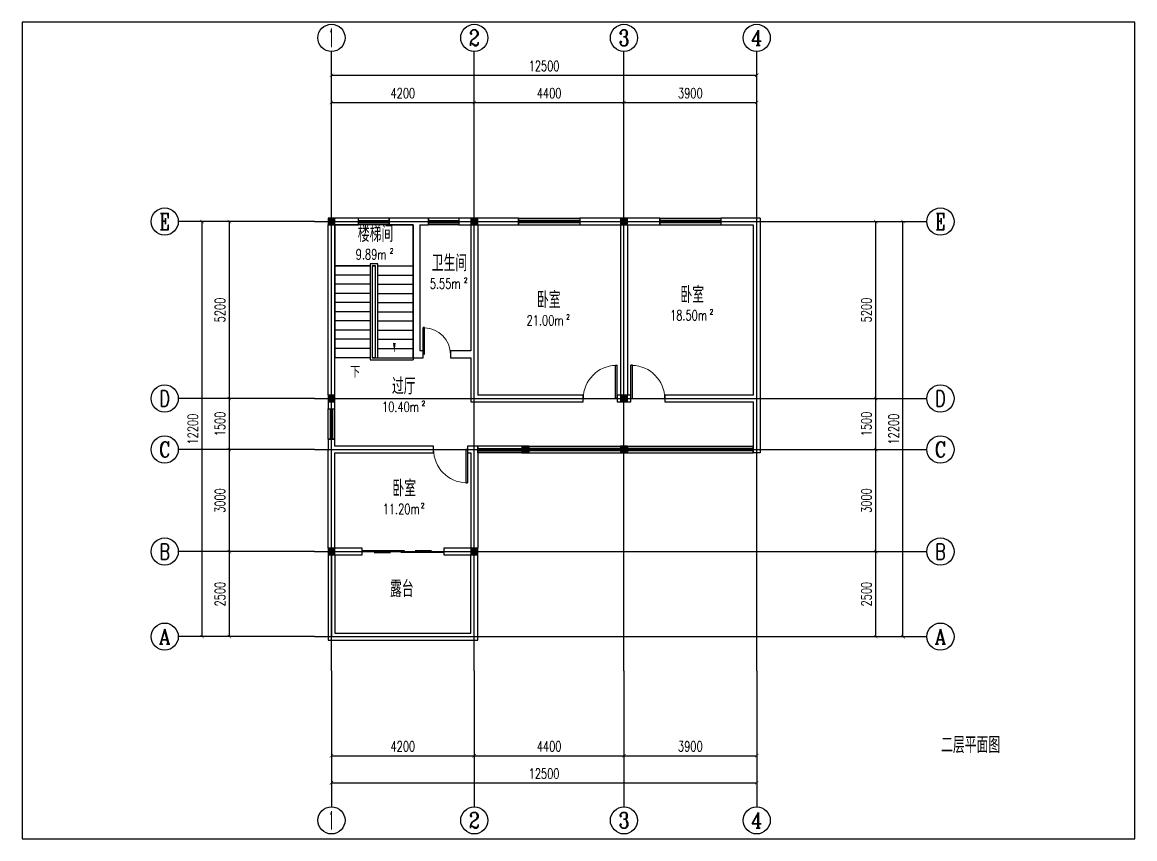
# Model space of a CAD drawing. Header units: millimetres. Extents: x 22619 to 89059, y -8810 to 15190.
# Drawn here: x 56359 to 89059, y -8810 to 15190 of the extents above; entities that cross this region are included whole.
import ezdxf
from ezdxf.enums import TextEntityAlignment as Align

# ---------------------------------------------------------------- set-up
doc = ezdxf.new("R2010")
doc.units = ezdxf.units.MM
for name, color, linetype in [('HT-A-AXIS-F01-NEW', 3, 'Continuous'), ('HT-A-AXIS-TEXT-F01-NEW', 7, 'Continuous'), ('HT-A-COLUMN-F01-NEW', 9, 'Continuous'), ('HT-A-DIMS-SYMB-F01-NEW', 3, 'Continuous'), ('HT-A-NOPLOT-F01-NEW', 1, 'Continuous'), ('HT-A-ROOM-F01-NEW', 7, 'Continuous'), ('HT-A-TEXT-F01-NEW', 7, 'Continuous'), ('HT-A-WALL-F01-NEW', 9, 'Continuous'), ('HT-A-WIND-F01-NEW', 4, 'Continuous'), ('PUB_HATCH', 8, 'Continuous'), ('PUB_TITLE', 4, 'Continuous'), ('STAIR', 2, 'Continuous')]:
    doc.layers.add(name, color=color, linetype=linetype)
doc.styles.add('_TCH_AXIS', font='COMPLEX', dxfattribs={"bigfont": 'GBCBIG'})
doc.styles.add('_TCH_DIM', font='SIMPLEX', dxfattribs={"bigfont": 'GBCBIG'})
doc.styles.add('_TCH_DIM_T3', font='SIMPLEX', dxfattribs={"width": 0.71, "bigfont": 'GBCBIG'})
doc.styles.add('_TCH_SPACE', font='SIMPLEX', dxfattribs={"bigfont": 'GBCBIG'})
doc.styles.add('COMPLEX', font='COMPLEX')
doc.dimstyles.new('_TCH_ARCH&&100', dxfattribs={"dimtxt": 297.5, "dimasz": 100, "dimexe": 250, "dimexo": 300, "dimgap": 126.25, "dimtad": 1, "dimdec": 0, "dimzin": 0, "dimdsep": 46, "dimtxsty": '_TCH_DIM_T3', "dimblk": 'ARCHTICK', "dimcen": 0.09, "dimclrt": 7, "dimazin": 2, "dimtfac": 1, "dimtdec": 0, "dimtix": 1, "dimtmove": 2, "dimatfit": 3, "dimfxl": 100, "dimtolj": 1, "dimtzin": 0, "dimarcsym": 0})

# ---------------------------------------------------------------- blocks, each defined once
blk = doc.blocks.new('_ArchTick')
at = {"color": 0, "linetype": 'ByBlock', "const_width": 0.15}
blk.add_lwpolyline([(-0.5, -0.5), (0.5, 0.5)], dxfattribs=at)
blk = doc.blocks.new('*D9')
at = {"layer": 'Defpoints', "color": 0, "transparency": 16777216}
for p in [(78946.02, -369.38), (81446.02, -369.38), (78946.02, -2869.38)]:
    blk.add_point(p, dxfattribs=at)
at = {"layer": 'HT-A-AXIS-F01-NEW', "color": 0, "lineweight": -2, "transparency": 16777216}
for p, q in [((79246.02, -369.38), (81696.02, -369.38)), ((81446.02, -2869.38), (81446.02, -369.38)), ((79246.02, -2869.38), (81696.02, -2869.38))]:
    blk.add_line(p, q, dxfattribs=at)
at = {"layer": 'HT-A-AXIS-F01-NEW', "color": 0, "lineweight": -2, "transparency": 16777216, "xscale": 100, "yscale": 100, "zscale": 100}
for p, rotation in [((81446.02, -369.38), 90), ((81446.02, -2869.38), 270)]:
    blk.add_blockref('_ArchTick', p, dxfattribs=dict(at, rotation=rotation))
at = {"layer": 'HT-A-AXIS-F01-NEW', "color": 7, "transparency": 16777216, "insert": (81171.02, -1619.38), "char_height": 297.5, "attachment_point": 5, "rotation": 90, "style": '_TCH_DIM_T3'}
blk.add_mtext('\\A1;2500', dxfattribs=at)
blk = doc.blocks.new('*D10')
at = {"layer": 'Defpoints', "color": 0, "transparency": 16777216}
for p in [(78946.02, 2630.62), (81446.02, 2630.62), (78946.02, -369.38)]:
    blk.add_point(p, dxfattribs=at)
at = {"layer": 'HT-A-AXIS-F01-NEW', "color": 0, "lineweight": -2, "transparency": 16777216}
for p, q in [((79246.02, 2630.62), (81696.02, 2630.62)), ((81446.02, -369.38), (81446.02, 2630.62)), ((79246.02, -369.38), (81696.02, -369.38))]:
    blk.add_line(p, q, dxfattribs=at)
at = {"layer": 'HT-A-AXIS-F01-NEW', "color": 0, "lineweight": -2, "transparency": 16777216, "xscale": 100, "yscale": 100, "zscale": 100}
for p, rotation in [((81446.02, 2630.62), 90), ((81446.02, -369.38), 270)]:
    blk.add_blockref('_ArchTick', p, dxfattribs=dict(at, rotation=rotation))
at = {"layer": 'HT-A-AXIS-F01-NEW', "color": 7, "transparency": 16777216, "insert": (81171.02, 1130.62), "char_height": 297.5, "attachment_point": 5, "rotation": 90, "style": '_TCH_DIM_T3'}
blk.add_mtext('\\A1;3000', dxfattribs=at)
blk = doc.blocks.new('*D11')
at = {"layer": 'Defpoints', "color": 0, "transparency": 16777216}
for p in [(78946.02, 4130.62), (81446.02, 4130.62), (78946.02, 2630.62)]:
    blk.add_point(p, dxfattribs=at)
at = {"layer": 'HT-A-AXIS-F01-NEW', "color": 0, "lineweight": -2, "transparency": 16777216}
for p, q in [((79246.02, 4130.62), (81696.02, 4130.62)), ((81446.02, 2630.62), (81446.02, 4130.62)), ((79246.02, 2630.62), (81696.02, 2630.62))]:
    blk.add_line(p, q, dxfattribs=at)
at = {"layer": 'HT-A-AXIS-F01-NEW', "color": 0, "lineweight": -2, "transparency": 16777216, "xscale": 100, "yscale": 100, "zscale": 100}
for p, rotation in [((81446.02, 4130.62), 90), ((81446.02, 2630.62), 270)]:
    blk.add_blockref('_ArchTick', p, dxfattribs=dict(at, rotation=rotation))
at = {"layer": 'HT-A-AXIS-F01-NEW', "color": 7, "transparency": 16777216, "insert": (81171.02, 3380.62), "char_height": 297.5, "attachment_point": 5, "rotation": 90, "style": '_TCH_DIM_T3'}
blk.add_mtext('\\A1;1500', dxfattribs=at)
blk = doc.blocks.new('*D12')
at = {"layer": 'Defpoints', "color": 0, "transparency": 16777216}
for p in [(78946.02, 9330.62), (81446.02, 9330.62), (78946.02, 4130.62)]:
    blk.add_point(p, dxfattribs=at)
at = {"layer": 'HT-A-AXIS-F01-NEW', "color": 0, "lineweight": -2, "transparency": 16777216}
for p, q in [((79246.02, 9330.62), (81696.02, 9330.62)), ((81446.02, 4130.62), (81446.02, 9330.62)), ((79246.02, 4130.62), (81696.02, 4130.62))]:
    blk.add_line(p, q, dxfattribs=at)
at = {"layer": 'HT-A-AXIS-F01-NEW', "color": 0, "lineweight": -2, "transparency": 16777216, "xscale": 100, "yscale": 100, "zscale": 100}
for p, rotation in [((81446.02, 9330.62), 90), ((81446.02, 4130.62), 270)]:
    blk.add_blockref('_ArchTick', p, dxfattribs=dict(at, rotation=rotation))
at = {"layer": 'HT-A-AXIS-F01-NEW', "color": 7, "transparency": 16777216, "insert": (81171.02, 6730.62), "char_height": 297.5, "attachment_point": 5, "rotation": 90, "style": '_TCH_DIM_T3'}
blk.add_mtext('\\A1;5200', dxfattribs=at)
blk = doc.blocks.new('*D13')
at = {"layer": 'Defpoints', "color": 0, "transparency": 16777216}
for p in [(78946.02, 9330.62), (82246.02, 9330.62), (78946.02, -2869.38)]:
    blk.add_point(p, dxfattribs=at)
at = {"layer": 'HT-A-AXIS-F01-NEW', "color": 0, "lineweight": -2, "transparency": 16777216}
for p, q in [((79246.02, 9330.62), (82496.02, 9330.62)), ((82246.02, -2869.38), (82246.02, 9330.62)), ((79246.02, -2869.38), (82496.02, -2869.38))]:
    blk.add_line(p, q, dxfattribs=at)
at = {"layer": 'HT-A-AXIS-F01-NEW', "color": 0, "lineweight": -2, "transparency": 16777216, "xscale": 100, "yscale": 100, "zscale": 100}
for p, rotation in [((82246.02, 9330.62), 90), ((82246.02, -2869.38), 270)]:
    blk.add_blockref('_ArchTick', p, dxfattribs=dict(at, rotation=rotation))
at = {"layer": 'HT-A-AXIS-F01-NEW', "color": 7, "transparency": 16777216, "insert": (81971.02, 3230.62), "char_height": 297.5, "attachment_point": 5, "rotation": 90, "style": '_TCH_DIM_T3'}
blk.add_mtext('\\A1;12200', dxfattribs=at)
blk = doc.blocks.new('*D14')
at = {"layer": 'Defpoints', "color": 0, "transparency": 16777216}
for p in [(62446.02, -369.38), (64946.02, -369.38), (64946.02, -2869.38)]:
    blk.add_point(p, dxfattribs=at)
at = {"layer": 'HT-A-AXIS-F01-NEW', "color": 0, "lineweight": -2, "transparency": 16777216}
for p, q in [((64646.02, -369.38), (62196.02, -369.38)), ((62446.02, -2869.38), (62446.02, -369.38)), ((64646.02, -2869.38), (62196.02, -2869.38))]:
    blk.add_line(p, q, dxfattribs=at)
at = {"layer": 'HT-A-AXIS-F01-NEW', "color": 0, "lineweight": -2, "transparency": 16777216, "xscale": 100, "yscale": 100, "zscale": 100}
for p, rotation in [((62446.02, -369.38), 90), ((62446.02, -2869.38), 270)]:
    blk.add_blockref('_ArchTick', p, dxfattribs=dict(at, rotation=rotation))
at = {"layer": 'HT-A-AXIS-F01-NEW', "color": 7, "transparency": 16777216, "insert": (62171.02, -1619.38), "char_height": 297.5, "attachment_point": 5, "rotation": 90, "style": '_TCH_DIM_T3'}
blk.add_mtext('\\A1;2500', dxfattribs=at)
blk = doc.blocks.new('*D15')
at = {"layer": 'Defpoints', "color": 0, "transparency": 16777216}
for p in [(62446.02, 2630.62), (64946.02, 2630.62), (64946.02, -369.38)]:
    blk.add_point(p, dxfattribs=at)
at = {"layer": 'HT-A-AXIS-F01-NEW', "color": 0, "lineweight": -2, "transparency": 16777216}
for p, q in [((64646.02, 2630.62), (62196.02, 2630.62)), ((62446.02, -369.38), (62446.02, 2630.62)), ((64646.02, -369.38), (62196.02, -369.38))]:
    blk.add_line(p, q, dxfattribs=at)
at = {"layer": 'HT-A-AXIS-F01-NEW', "color": 0, "lineweight": -2, "transparency": 16777216, "xscale": 100, "yscale": 100, "zscale": 100}
for p, rotation in [((62446.02, 2630.62), 90), ((62446.02, -369.38), 270)]:
    blk.add_blockref('_ArchTick', p, dxfattribs=dict(at, rotation=rotation))
at = {"layer": 'HT-A-AXIS-F01-NEW', "color": 7, "transparency": 16777216, "insert": (62171.02, 1130.62), "char_height": 297.5, "attachment_point": 5, "rotation": 90, "style": '_TCH_DIM_T3'}
blk.add_mtext('\\A1;3000', dxfattribs=at)
blk = doc.blocks.new('*D16')
at = {"layer": 'Defpoints', "color": 0, "transparency": 16777216}
for p in [(62446.02, 4130.62), (64946.02, 4130.62), (64946.02, 2630.62)]:
    blk.add_point(p, dxfattribs=at)
at = {"layer": 'HT-A-AXIS-F01-NEW', "color": 0, "lineweight": -2, "transparency": 16777216}
for p, q in [((64646.02, 4130.62), (62196.02, 4130.62)), ((62446.02, 2630.62), (62446.02, 4130.62)), ((64646.02, 2630.62), (62196.02, 2630.62))]:
    blk.add_line(p, q, dxfattribs=at)
at = {"layer": 'HT-A-AXIS-F01-NEW', "color": 0, "lineweight": -2, "transparency": 16777216, "xscale": 100, "yscale": 100, "zscale": 100}
for p, rotation in [((62446.02, 4130.62), 90), ((62446.02, 2630.62), 270)]:
    blk.add_blockref('_ArchTick', p, dxfattribs=dict(at, rotation=rotation))
at = {"layer": 'HT-A-AXIS-F01-NEW', "color": 7, "transparency": 16777216, "insert": (62171.02, 3380.62), "char_height": 297.5, "attachment_point": 5, "rotation": 90, "style": '_TCH_DIM_T3'}
blk.add_mtext('\\A1;1500', dxfattribs=at)
blk = doc.blocks.new('*D17')
at = {"layer": 'Defpoints', "color": 0, "transparency": 16777216}
for p in [(62446.02, 9330.62), (64946.02, 9330.62), (64946.02, 4130.62)]:
    blk.add_point(p, dxfattribs=at)
at = {"layer": 'HT-A-AXIS-F01-NEW', "color": 0, "lineweight": -2, "transparency": 16777216}
for p, q in [((64646.02, 9330.62), (62196.02, 9330.62)), ((62446.02, 4130.62), (62446.02, 9330.62)), ((64646.02, 4130.62), (62196.02, 4130.62))]:
    blk.add_line(p, q, dxfattribs=at)
at = {"layer": 'HT-A-AXIS-F01-NEW', "color": 0, "lineweight": -2, "transparency": 16777216, "xscale": 100, "yscale": 100, "zscale": 100}
for p, rotation in [((62446.02, 9330.62), 90), ((62446.02, 4130.62), 270)]:
    blk.add_blockref('_ArchTick', p, dxfattribs=dict(at, rotation=rotation))
at = {"layer": 'HT-A-AXIS-F01-NEW', "color": 7, "transparency": 16777216, "insert": (62171.02, 6730.62), "char_height": 297.5, "attachment_point": 5, "rotation": 90, "style": '_TCH_DIM_T3'}
blk.add_mtext('\\A1;5200', dxfattribs=at)
blk = doc.blocks.new('*D18')
at = {"layer": 'Defpoints', "color": 0, "transparency": 16777216}
for p in [(61646.02, 9330.62), (64946.02, 9330.62), (64946.02, -2869.38)]:
    blk.add_point(p, dxfattribs=at)
at = {"layer": 'HT-A-AXIS-F01-NEW', "color": 0, "lineweight": -2, "transparency": 16777216}
for p, q in [((64646.02, 9330.62), (61396.02, 9330.62)), ((61646.02, -2869.38), (61646.02, 9330.62)), ((64646.02, -2869.38), (61396.02, -2869.38))]:
    blk.add_line(p, q, dxfattribs=at)
at = {"layer": 'HT-A-AXIS-F01-NEW', "color": 0, "lineweight": -2, "transparency": 16777216, "xscale": 100, "yscale": 100, "zscale": 100}
for p, rotation in [((61646.02, 9330.62), 90), ((61646.02, -2869.38), 270)]:
    blk.add_blockref('_ArchTick', p, dxfattribs=dict(at, rotation=rotation))
at = {"layer": 'HT-A-AXIS-F01-NEW', "color": 7, "transparency": 16777216, "insert": (61371.02, 3230.62), "char_height": 297.5, "attachment_point": 5, "rotation": 90, "style": '_TCH_DIM_T3'}
blk.add_mtext('\\A1;12200', dxfattribs=at)
blk = doc.blocks.new('*D19')
at = {"layer": 'Defpoints', "color": 0, "transparency": 16777216}
for p in [(69646.02, 12830.62), (65446.02, 10330.62), (69646.02, 10330.62)]:
    blk.add_point(p, dxfattribs=at)
at = {"layer": 'HT-A-AXIS-F01-NEW', "color": 0, "lineweight": -2, "transparency": 16777216}
for p, q in [((65446.02, 10630.62), (65446.02, 13080.62)), ((69646.02, 10630.62), (69646.02, 13080.62)), ((65446.02, 12830.62), (69646.02, 12830.62))]:
    blk.add_line(p, q, dxfattribs=at)
at = {"layer": 'HT-A-AXIS-F01-NEW', "color": 0, "lineweight": -2, "transparency": 16777216, "xscale": 100, "yscale": 100, "zscale": 100, "rotation": 180}
blk.add_blockref('_ArchTick', (65446.02, 12830.62), dxfattribs=at)
at = {"layer": 'HT-A-AXIS-F01-NEW', "color": 0, "lineweight": -2, "transparency": 16777216, "xscale": 100, "yscale": 100, "zscale": 100}
blk.add_blockref('_ArchTick', (69646.02, 12830.62), dxfattribs=at)
at = {"layer": 'HT-A-AXIS-F01-NEW', "color": 7, "transparency": 16777216, "insert": (67546.02, 13105.62), "char_height": 297.5, "attachment_point": 5, "style": '_TCH_DIM_T3'}
blk.add_mtext('\\A1;4200', dxfattribs=at)
blk = doc.blocks.new('*D20')
at = {"layer": 'Defpoints', "color": 0, "transparency": 16777216}
for p in [(74046.02, 12830.62), (69646.02, 10330.62), (74046.02, 10330.62)]:
    blk.add_point(p, dxfattribs=at)
at = {"layer": 'HT-A-AXIS-F01-NEW', "color": 0, "lineweight": -2, "transparency": 16777216}
for p, q in [((69646.02, 10630.62), (69646.02, 13080.62)), ((74046.02, 10630.62), (74046.02, 13080.62)), ((69646.02, 12830.62), (74046.02, 12830.62))]:
    blk.add_line(p, q, dxfattribs=at)
at = {"layer": 'HT-A-AXIS-F01-NEW', "color": 0, "lineweight": -2, "transparency": 16777216, "xscale": 100, "yscale": 100, "zscale": 100, "rotation": 180}
blk.add_blockref('_ArchTick', (69646.02, 12830.62), dxfattribs=at)
at = {"layer": 'HT-A-AXIS-F01-NEW', "color": 0, "lineweight": -2, "transparency": 16777216, "xscale": 100, "yscale": 100, "zscale": 100}
blk.add_blockref('_ArchTick', (74046.02, 12830.62), dxfattribs=at)
at = {"layer": 'HT-A-AXIS-F01-NEW', "color": 7, "transparency": 16777216, "insert": (71846.02, 13105.62), "char_height": 297.5, "attachment_point": 5, "style": '_TCH_DIM_T3'}
blk.add_mtext('\\A1;4400', dxfattribs=at)
blk = doc.blocks.new('*D21')
at = {"layer": 'Defpoints', "color": 0, "transparency": 16777216}
for p in [(77946.02, 12830.62), (74046.02, 10330.62), (77946.02, 10330.62)]:
    blk.add_point(p, dxfattribs=at)
at = {"layer": 'HT-A-AXIS-F01-NEW', "color": 0, "lineweight": -2, "transparency": 16777216}
for p, q in [((74046.02, 10630.62), (74046.02, 13080.62)), ((77946.02, 10630.62), (77946.02, 13080.62)), ((74046.02, 12830.62), (77946.02, 12830.62))]:
    blk.add_line(p, q, dxfattribs=at)
at = {"layer": 'HT-A-AXIS-F01-NEW', "color": 0, "lineweight": -2, "transparency": 16777216, "xscale": 100, "yscale": 100, "zscale": 100, "rotation": 180}
blk.add_blockref('_ArchTick', (74046.02, 12830.62), dxfattribs=at)
at = {"layer": 'HT-A-AXIS-F01-NEW', "color": 0, "lineweight": -2, "transparency": 16777216, "xscale": 100, "yscale": 100, "zscale": 100}
blk.add_blockref('_ArchTick', (77946.02, 12830.62), dxfattribs=at)
at = {"layer": 'HT-A-AXIS-F01-NEW', "color": 7, "transparency": 16777216, "insert": (75996.02, 13105.62), "char_height": 297.5, "attachment_point": 5, "style": '_TCH_DIM_T3'}
blk.add_mtext('\\A1;3900', dxfattribs=at)
blk = doc.blocks.new('*D22')
at = {"layer": 'Defpoints', "color": 0, "transparency": 16777216}
for p in [(77946.02, 13630.62), (65446.02, 10330.62), (77946.02, 10330.62)]:
    blk.add_point(p, dxfattribs=at)
at = {"layer": 'HT-A-AXIS-F01-NEW', "color": 0, "lineweight": -2, "transparency": 16777216}
for p, q in [((65446.02, 10630.62), (65446.02, 13880.62)), ((77946.02, 10630.62), (77946.02, 13880.62)), ((65446.02, 13630.62), (77946.02, 13630.62))]:
    blk.add_line(p, q, dxfattribs=at)
at = {"layer": 'HT-A-AXIS-F01-NEW', "color": 0, "lineweight": -2, "transparency": 16777216, "xscale": 100, "yscale": 100, "zscale": 100, "rotation": 180}
blk.add_blockref('_ArchTick', (65446.02, 13630.62), dxfattribs=at)
at = {"layer": 'HT-A-AXIS-F01-NEW', "color": 0, "lineweight": -2, "transparency": 16777216, "xscale": 100, "yscale": 100, "zscale": 100}
blk.add_blockref('_ArchTick', (77946.02, 13630.62), dxfattribs=at)
at = {"layer": 'HT-A-AXIS-F01-NEW', "color": 7, "transparency": 16777216, "insert": (71696.02, 13905.62), "char_height": 297.5, "attachment_point": 5, "style": '_TCH_DIM_T3'}
blk.add_mtext('\\A1;12500', dxfattribs=at)
blk = doc.blocks.new('*D23')
at = {"layer": 'Defpoints', "color": 0, "transparency": 16777216}
for p in [(65446.02, -3869.38), (69646.02, -3869.38), (69646.02, -6369.38)]:
    blk.add_point(p, dxfattribs=at)
at = {"layer": 'HT-A-AXIS-F01-NEW', "color": 0, "lineweight": -2, "transparency": 16777216}
for p, q in [((65446.02, -4169.38), (65446.02, -6619.38)), ((69646.02, -4169.38), (69646.02, -6619.38)), ((65446.02, -6369.38), (69646.02, -6369.38))]:
    blk.add_line(p, q, dxfattribs=at)
at = {"layer": 'HT-A-AXIS-F01-NEW', "color": 0, "lineweight": -2, "transparency": 16777216, "xscale": 100, "yscale": 100, "zscale": 100, "rotation": 180}
blk.add_blockref('_ArchTick', (65446.02, -6369.38), dxfattribs=at)
at = {"layer": 'HT-A-AXIS-F01-NEW', "color": 0, "lineweight": -2, "transparency": 16777216, "xscale": 100, "yscale": 100, "zscale": 100}
blk.add_blockref('_ArchTick', (69646.02, -6369.38), dxfattribs=at)
at = {"layer": 'HT-A-AXIS-F01-NEW', "color": 7, "transparency": 16777216, "insert": (67546.02, -6094.38), "char_height": 297.5, "attachment_point": 5, "style": '_TCH_DIM_T3'}
blk.add_mtext('\\A1;4200', dxfattribs=at)
blk = doc.blocks.new('*D24')
at = {"layer": 'Defpoints', "color": 0, "transparency": 16777216}
for p in [(69646.02, -3869.38), (74046.02, -3869.38), (74046.02, -6369.38)]:
    blk.add_point(p, dxfattribs=at)
at = {"layer": 'HT-A-AXIS-F01-NEW', "color": 0, "lineweight": -2, "transparency": 16777216}
for p, q in [((69646.02, -4169.38), (69646.02, -6619.38)), ((74046.02, -4169.38), (74046.02, -6619.38)), ((69646.02, -6369.38), (74046.02, -6369.38))]:
    blk.add_line(p, q, dxfattribs=at)
at = {"layer": 'HT-A-AXIS-F01-NEW', "color": 0, "lineweight": -2, "transparency": 16777216, "xscale": 100, "yscale": 100, "zscale": 100, "rotation": 180}
blk.add_blockref('_ArchTick', (69646.02, -6369.38), dxfattribs=at)
at = {"layer": 'HT-A-AXIS-F01-NEW', "color": 0, "lineweight": -2, "transparency": 16777216, "xscale": 100, "yscale": 100, "zscale": 100}
blk.add_blockref('_ArchTick', (74046.02, -6369.38), dxfattribs=at)
at = {"layer": 'HT-A-AXIS-F01-NEW', "color": 7, "transparency": 16777216, "insert": (71846.02, -6094.38), "char_height": 297.5, "attachment_point": 5, "style": '_TCH_DIM_T3'}
blk.add_mtext('\\A1;4400', dxfattribs=at)
blk = doc.blocks.new('*D25')
at = {"layer": 'Defpoints', "color": 0, "transparency": 16777216}
for p in [(74046.02, -3869.38), (77946.02, -3869.38), (77946.02, -6369.38)]:
    blk.add_point(p, dxfattribs=at)
at = {"layer": 'HT-A-AXIS-F01-NEW', "color": 0, "lineweight": -2, "transparency": 16777216}
for p, q in [((74046.02, -4169.38), (74046.02, -6619.38)), ((77946.02, -4169.38), (77946.02, -6619.38)), ((74046.02, -6369.38), (77946.02, -6369.38))]:
    blk.add_line(p, q, dxfattribs=at)
at = {"layer": 'HT-A-AXIS-F01-NEW', "color": 0, "lineweight": -2, "transparency": 16777216, "xscale": 100, "yscale": 100, "zscale": 100, "rotation": 180}
blk.add_blockref('_ArchTick', (74046.02, -6369.38), dxfattribs=at)
at = {"layer": 'HT-A-AXIS-F01-NEW', "color": 0, "lineweight": -2, "transparency": 16777216, "xscale": 100, "yscale": 100, "zscale": 100}
blk.add_blockref('_ArchTick', (77946.02, -6369.38), dxfattribs=at)
at = {"layer": 'HT-A-AXIS-F01-NEW', "color": 7, "transparency": 16777216, "insert": (75996.02, -6094.38), "char_height": 297.5, "attachment_point": 5, "style": '_TCH_DIM_T3'}
blk.add_mtext('\\A1;3900', dxfattribs=at)
blk = doc.blocks.new('*D26')
at = {"layer": 'Defpoints', "color": 0, "transparency": 16777216}
for p in [(65446.02, -3869.38), (77946.02, -3869.38), (77946.02, -7169.38)]:
    blk.add_point(p, dxfattribs=at)
at = {"layer": 'HT-A-AXIS-F01-NEW', "color": 0, "lineweight": -2, "transparency": 16777216}
for p, q in [((65446.02, -4169.38), (65446.02, -7419.38)), ((77946.02, -4169.38), (77946.02, -7419.38)), ((65446.02, -7169.38), (77946.02, -7169.38))]:
    blk.add_line(p, q, dxfattribs=at)
at = {"layer": 'HT-A-AXIS-F01-NEW', "color": 0, "lineweight": -2, "transparency": 16777216, "xscale": 100, "yscale": 100, "zscale": 100, "rotation": 180}
blk.add_blockref('_ArchTick', (65446.02, -7169.38), dxfattribs=at)
at = {"layer": 'HT-A-AXIS-F01-NEW', "color": 0, "lineweight": -2, "transparency": 16777216, "xscale": 100, "yscale": 100, "zscale": 100}
blk.add_blockref('_ArchTick', (77946.02, -7169.38), dxfattribs=at)
at = {"layer": 'HT-A-AXIS-F01-NEW', "color": 7, "transparency": 16777216, "insert": (71696.02, -6894.38), "char_height": 297.5, "attachment_point": 5, "style": '_TCH_DIM_T3'}
blk.add_mtext('\\A1;12500', dxfattribs=at)
blk = doc.blocks.new('$TCHSYS$WIN2D')
for p, q in [((-0.5, 0.5), (0.5, 0.5)), ((-0.5, 0.5), (-0.5, -0.5)), ((0.5, 0.5), (0.5, -0.5)), ((0.5, 0.17), (-0.5, 0.17)), ((0.5, -0.17), (-0.5, -0.17)), ((-0.5, -0.5), (0.5, -0.5))]:
    blk.add_line(p, q)
blk = doc.blocks.new('$DorLib2D$00000001')
for p, q in [((0.45, 0.98), (0.5, 0.98)), ((0.45, 0), (0.45, 0.98)), ((0.5, 0), (0.5, 0.98)), ((0.5, 0), (0.45, 0))]:
    blk.add_line(p, q)
at = {"lineweight": 13}
blk.add_arc((0.48, 0), 0.975, 91.47, 180, dxfattribs=at)
blk = doc.blocks.new('_FZH')
blk.add_lwpolyline([(-0.5, -0.5), (0.5, -0.5), (0.5, 0.5), (-0.5, 0.5)], close=True)
at = {"layer": 'PUB_HATCH'}
blk.add_solid([(-0.5, -0.5), (0.5, -0.5), (-0.5, 0.5), (0.5, 0.5)], dxfattribs=at)
blk = doc.blocks.new('_AXISO')
blk.add_circle((0, 0), 0.5)
at = {"layer": 'HT-A-AXIS-TEXT-F01-NEW', "style": 'COMPLEX', "width": 1.04}
blk.add_attdef('A', text='', height=0.56, dxfattribs=at).set_placement((-0.25, -0.28), (0.25, -0.28), align=Align.FIT)
blk = doc.blocks.new('$DorLib2D$00000131')
at = {"color": 0, "linetype": 'Continuous'}
for p, q in [((0.15, 0.13), (0.23, 0.2)), ((0.23, 0.2), (0.23, 0.13)), ((-0.5, 0.13), (-0.5, 0)), ((0.02, 0.13), (-0.5, 0.13)), ((-0.5, 0), (0.02, 0)), ((-0.02, 0), (0.5, 0)), ((-0.02, -0.13), (-0.02, 0)), ((0.02, 0), (0.02, 0.13)), ((0.35, 0.13), (0.15, 0.13)), ((0.5, 0), (0.5, -0.13)), ((-0.35, -0.13), (-0.15, -0.13)), ((-0.23, -0.2), (-0.23, -0.13)), ((-0.15, -0.13), (-0.23, -0.2)), ((0.5, -0.13), (-0.02, -0.13))]:
    blk.add_line(p, q, dxfattribs=at)

msp = doc.modelspace()

# ---------------------------------------------------------------- linework, layer by layer
for points in [[(65346.02, -469.38), (65346.02, -2969.38), (69746.02, -2969.38), (69746.02, -469.38)], [(65446.02, -469.38), (65446.02, -2869.38), (69646.02, -2869.38), (69646.02, -469.38)], [(65546.02, -469.38), (65546.02, -2769.38), (69546.02, -2769.38), (69546.02, -469.38)]]:
    msp.add_lwpolyline(points)
at = {"layer": 'HT-A-AXIS-F01-NEW'}
for p, q in [((65446.02, 10330.62), (65446.02, 14330.62)), ((69646.02, 10330.62), (69646.02, 14330.62)), ((74046.02, 10330.62), (74046.02, 14330.62)), ((77946.02, 10330.62), (77946.02, 14330.62)), ((64946.02, 9330.62), (60946.02, 9330.62)), ((78946.02, 9330.62), (82946.02, 9330.62)), ((64946.02, 4130.62), (60946.02, 4130.62)), ((78946.02, 4130.62), (82946.02, 4130.62)), ((64946.02, 2630.62), (60946.02, 2630.62)), ((78946.02, 2630.62), (82946.02, 2630.62)), ((64946.02, -369.38), (60946.02, -369.38)), ((78946.02, -369.38), (82946.02, -369.38)), ((64946.02, -2869.38), (60946.02, -2869.38)), ((78946.02, -2869.38), (82946.02, -2869.38)), ((65446.02, -3869.38), (65446.02, -7869.38)), ((69646.02, -3869.38), (69646.02, -7869.38)), ((74046.02, -3869.38), (74046.02, -7869.38)), ((77946.02, -3869.38), (77946.02, -7869.38))]:
    msp.add_line(p, q, dxfattribs=at)
at = {"layer": 'HT-A-DIMS-SYMB-F01-NEW'}
msp.add_lwpolyline([(66096.02, 5195.62, 0, 0, 0), (66096.02, 8630.62, 0, 0, 0), (67296.02, 8630.62, 0, 0, 0), (67296.02, 5465.62, 0, 80, 0), (67296.02, 5765.62, 0, 0, 0)], format="xyseb", dxfattribs=at)
at = {"layer": 'HT-A-NOPLOT-F01-NEW'}
for p, q in [((65446.02, -3869.38), (65446.02, 10330.62)), ((69646.02, -3869.38), (69646.02, 10330.62)), ((74046.02, -3869.38), (74046.02, 10330.62)), ((77946.02, -3869.38), (77946.02, 10330.62)), ((64946.02, 9330.62), (78946.02, 9330.62)), ((64946.02, 4130.62), (78946.02, 4130.62)), ((64946.02, 2630.62), (78946.02, 2630.62)), ((64946.02, -369.38), (78946.02, -369.38)), ((64946.02, -2869.38), (78946.02, -2869.38))]:
    msp.add_line(p, q, dxfattribs=at)
at = {"layer": 'HT-A-WALL-F01-NEW'}
for p, q in [((65346.02, 4230.62), (65346.02, 9230.62)), ((66246.02, 9430.62), (65546.02, 9430.62)), ((65546.02, 9230.62), (66246.02, 9230.62)), ((65546.02, 4230.62), (65546.02, 9230.62)), ((66246.02, 9230.62), (66246.02, 9430.62)), ((67946.02, 9430.62), (67146.02, 9430.62)), ((67146.02, 9430.62), (67146.02, 9230.62)), ((67146.02, 9230.62), (67846.02, 9230.62)), ((67846.02, 9230.62), (67846.02, 5330.62)), ((68296.02, 9430.62), (67946.02, 9430.62)), ((68046.02, 9230.62), (68046.02, 5530.62)), ((68046.02, 9230.62), (68296.02, 9230.62)), ((68296.02, 9230.62), (68296.02, 9430.62)), ((69546.02, 9430.62), (69196.02, 9430.62)), ((69196.02, 9430.62), (69196.02, 9230.62)), ((69196.02, 9230.62), (69546.02, 9230.62)), ((69546.02, 9230.62), (69546.02, 5530.62)), ((70946.02, 9430.62), (69746.02, 9430.62)), ((69746.02, 9230.62), (70946.02, 9230.62)), ((69746.02, 9230.62), (69746.02, 5430.62)), ((70946.02, 9230.62), (70946.02, 9430.62)), ((73946.02, 9430.62), (72746.02, 9430.62)), ((72746.02, 9430.62), (72746.02, 9230.62)), ((72746.02, 9230.62), (73946.02, 9230.62)), ((73946.02, 9230.62), (73946.02, 4230.62)), ((75096.02, 9430.62), (74146.02, 9430.62)), ((74146.02, 9230.62), (74146.02, 4230.62)), ((74146.02, 9230.62), (75096.02, 9230.62)), ((75096.02, 9230.62), (75096.02, 9430.62)), ((78046.02, 9430.62), (76896.02, 9430.62)), ((76896.02, 9430.62), (76896.02, 9230.62)), ((76896.02, 9230.62), (77846.02, 9230.62)), ((77846.02, 9230.62), (77846.02, 4230.62)), ((78046.02, 9430.62), (78046.02, 4130.62)), ((67846.02, 5330.62), (68146.02, 5330.62)), ((68146.02, 5530.62), (68046.02, 5530.62)), ((68146.02, 5330.62), (68146.02, 5530.62)), ((69546.02, 5530.62), (68946.02, 5530.62)), ((68946.02, 5530.62), (68946.02, 5330.62)), ((68946.02, 5330.62), (69546.02, 5330.62)), ((69546.02, 5330.62), (69546.02, 4030.62)), ((69746.02, 5430.62), (69746.02, 4230.62)), ((65346.02, 4030.62), (65346.02, 3830.62)), ((65546.02, 3830.62), (65546.02, 4030.62)), ((69546.02, 4030.62), (72846.02, 4030.62)), ((72846.02, 4230.62), (69746.02, 4230.62)), ((72846.02, 4030.62), (72846.02, 4230.62)), ((73946.02, 4230.62), (73846.02, 4230.62)), ((73846.02, 4230.62), (73846.02, 4030.62)), ((73846.02, 4030.62), (73946.02, 4030.62)), ((74246.02, 4230.62), (74146.02, 4230.62)), ((74146.02, 4030.62), (74246.02, 4030.62)), ((74246.02, 4030.62), (74246.02, 4230.62)), ((77846.02, 4230.62), (75246.02, 4230.62)), ((75246.02, 4230.62), (75246.02, 4030.62)), ((75246.02, 4030.62), (77846.02, 4030.62)), ((77846.02, 4030.62), (77846.02, 2730.62)), ((78046.02, 4130.62), (78046.02, 2630.62)), ((65346.02, 3830.62), (65546.02, 3830.62)), ((65546.02, 2930.62), (65346.02, 2930.62)), ((65346.02, 2930.62), (65346.02, 2630.62)), ((65346.02, -269.38), (65346.02, 2630.62)), ((65546.02, 2730.62), (65546.02, 2930.62)), ((68446.02, 2730.62), (65546.02, 2730.62)), ((68446.02, 2530.62), (68446.02, 2730.62)), ((69646.02, 2730.62), (69446.02, 2730.62)), ((69446.02, 2730.62), (69446.02, 2530.62)), ((69746.02, 2730.62), (69646.02, 2730.62)), ((69746.02, 2530.62), (69746.02, 2730.62)), ((71246.02, 2730.62), (71046.02, 2730.62)), ((71046.02, 2730.62), (71046.02, 2530.62)), ((71246.02, 2530.62), (71246.02, 2730.62)), ((74146.02, 2730.62), (73946.02, 2730.62)), ((73946.02, 2730.62), (73946.02, 2530.62)), ((74146.02, 2530.62), (74146.02, 2730.62)), ((77846.02, 2530.62), (77846.02, 2730.62)), ((78046.02, 2630.62), (78046.02, 2530.62)), ((65546.02, 2530.62), (68446.02, 2530.62)), ((65546.02, -269.38), (65546.02, 2530.62)), ((69446.02, 2530.62), (69546.02, 2530.62)), ((69546.02, 2530.62), (69546.02, -269.38)), ((69746.02, 2530.62), (69746.02, -269.38)), ((71046.02, 2530.62), (71246.02, 2530.62)), ((73946.02, 2530.62), (74146.02, 2530.62)), ((77846.02, 2530.62), (77846.02, 2530.62)), ((78046.02, 2530.62), (77846.02, 2530.62)), ((66346.02, -269.38), (65546.02, -269.38)), ((66346.02, -469.38), (66346.02, -269.38)), ((69546.02, -269.38), (68746.02, -269.38)), ((68746.02, -269.38), (68746.02, -469.38)), ((65546.02, -469.38), (66346.02, -469.38)), ((68746.02, -469.38), (69546.02, -469.38))]:
    msp.add_line(p, q, dxfattribs=at)
at = {"layer": 'PUB_TITLE'}
msp.add_lwpolyline([(56358.73, -8809.87), (89058.73, -8809.87), (89058.73, 15190.13), (56358.73, 15190.13)], close=True, dxfattribs=at)
at = {"layer": 'STAIR'}
for p, q in [((67846.02, 9230.62), (65546.02, 9230.62)), ((65546.02, 9230.62), (65546.02, 8030.62)), ((67846.02, 8030.62), (67846.02, 9230.62)), ((65546.02, 8030.62), (65546.02, 5330.62)), ((66586.02, 8030.62), (65546.02, 8030.62)), ((65546.02, 8030.62), (66586.02, 8030.62)), ((66806.02, 8090.62), (66586.02, 8090.62)), ((66586.02, 8090.62), (66586.02, 5270.62)), ((66646.02, 8030.62), (66646.02, 5330.62)), ((66746.02, 8030.62), (66646.02, 8030.62)), ((66646.02, 8030.62), (66646.02, 5330.62)), ((66646.02, 8030.62), (66746.02, 8030.62)), ((66746.02, 5330.62), (66746.02, 8030.62)), ((66746.02, 5330.62), (66746.02, 8030.62)), ((66806.02, 5330.62), (66806.02, 8090.62)), ((66806.02, 8030.62), (67846.02, 8030.62)), ((66806.02, 8030.62), (67846.02, 8030.62)), ((67846.02, 5330.62), (67846.02, 8030.62)), ((66586.02, 7760.62), (65546.02, 7760.62)), ((66806.02, 7760.62), (67846.02, 7760.62)), ((66586.02, 7490.62), (65546.02, 7490.62)), ((66586.02, 7220.62), (65546.02, 7220.62)), ((66806.02, 7490.62), (67846.02, 7490.62)), ((66806.02, 7220.62), (67846.02, 7220.62)), ((66586.02, 6950.62), (65546.02, 6950.62)), ((66806.02, 6950.62), (67846.02, 6950.62)), ((66586.02, 6680.62), (65546.02, 6680.62)), ((66806.02, 6680.62), (67846.02, 6680.62)), ((66586.02, 6410.62), (65546.02, 6410.62)), ((66806.02, 6410.62), (67846.02, 6410.62)), ((66586.02, 6140.62), (65546.02, 6140.62)), ((66806.02, 6140.62), (67846.02, 6140.62)), ((66586.02, 5870.62), (65546.02, 5870.62)), ((66586.02, 5600.62), (65546.02, 5600.62)), ((66806.02, 5870.62), (67846.02, 5870.62)), ((66806.02, 5600.62), (67846.02, 5600.62)), ((66586.02, 5330.62), (65546.02, 5330.62)), ((66586.02, 5270.62), (67846.02, 5270.62)), ((66646.02, 5330.62), (67846.02, 5330.62)), ((66746.02, 5330.62), (66646.02, 5330.62)), ((66746.02, 5330.62), (66806.02, 5330.62)), ((66746.02, 5330.62), (66806.02, 5330.62)), ((66806.02, 5330.62), (67846.02, 5330.62)), ((67846.02, 5330.62), (67846.02, 5270.62))]:
    msp.add_line(p, q, dxfattribs=at)

# ---------------------------------------------------------------- block references
at = {"layer": 'HT-A-AXIS-F01-NEW'}
ref = msp.add_blockref('_AXISO', (65446.02, 14730.62), dxfattribs=dict(at, xscale=800, yscale=800, zscale=800))
ref.add_attrib('A', '1', dxfattribs={"layer": 'HT-A-AXIS-TEXT-F01-NEW', "height": 544.77, "style": '_TCH_AXIS', "width": 0.56}).set_placement((65381.17, 14458.24), (65510.88, 14458.24), align=Align.FIT)
ref = msp.add_blockref('_AXISO', (69646.02, 14730.62), dxfattribs=dict(at, xscale=800, yscale=800, zscale=800))
ref.add_attrib('A', '2', dxfattribs={"layer": 'HT-A-AXIS-TEXT-F01-NEW', "height": 465.95, "style": '_TCH_AXIS'}).set_placement((69490.71, 14497.65), (69801.34, 14497.65), align=Align.FIT)
ref = msp.add_blockref('_AXISO', (74046.02, 14730.62), dxfattribs=dict(at, xscale=800, yscale=800, zscale=800))
ref.add_attrib('A', '3', dxfattribs={"layer": 'HT-A-AXIS-TEXT-F01-NEW', "height": 465.95, "style": '_TCH_AXIS'}).set_placement((73890.71, 14497.65), (74201.34, 14497.65), align=Align.FIT)
ref = msp.add_blockref('_AXISO', (77946.02, 14730.62), dxfattribs=dict(at, xscale=800, yscale=800, zscale=800))
ref.add_attrib('A', '4', dxfattribs={"layer": 'HT-A-AXIS-TEXT-F01-NEW', "height": 455.69, "style": '_TCH_AXIS', "width": 0.94}).set_placement((77783.28, 14502.78), (78108.77, 14502.78), align=Align.FIT)
ref = msp.add_blockref('_AXISO', (60546.02, 9330.62), dxfattribs=dict(at, xscale=800, yscale=800, zscale=800))
ref.add_attrib('A', 'E', dxfattribs={"layer": 'HT-A-AXIS-TEXT-F01-NEW', "height": 476.15, "style": '_TCH_AXIS', "width": 0.81}).set_placement((60398.64, 9092.55), (60693.4, 9092.55), align=Align.FIT)
ref = msp.add_blockref('_AXISO', (83346.02, 9330.62), dxfattribs=dict(at, xscale=800, yscale=800, zscale=800))
ref.add_attrib('A', 'E', dxfattribs={"layer": 'HT-A-AXIS-TEXT-F01-NEW', "height": 476.15, "style": '_TCH_AXIS', "width": 0.81}).set_placement((83198.64, 9092.55), (83493.4, 9092.55), align=Align.FIT)
ref = msp.add_blockref('_AXISO', (60546.02, 4130.62), dxfattribs=dict(at, xscale=800, yscale=800, zscale=800))
ref.add_attrib('A', 'D', dxfattribs={"layer": 'HT-A-AXIS-TEXT-F01-NEW', "height": 465.95, "style": '_TCH_AXIS', "width": 0.82}).set_placement((60390.71, 3897.65), (60701.34, 3897.65), align=Align.FIT)
ref = msp.add_blockref('_AXISO', (83346.02, 4130.62), dxfattribs=dict(at, xscale=800, yscale=800, zscale=800))
ref.add_attrib('A', 'D', dxfattribs={"layer": 'HT-A-AXIS-TEXT-F01-NEW', "height": 465.95, "style": '_TCH_AXIS', "width": 0.82}).set_placement((83190.71, 3897.65), (83501.34, 3897.65), align=Align.FIT)
ref = msp.add_blockref('_AXISO', (60546.02, 2630.62), dxfattribs=dict(at, xscale=800, yscale=800, zscale=800))
ref.add_attrib('A', 'C', dxfattribs={"layer": 'HT-A-AXIS-TEXT-F01-NEW', "height": 455.69, "style": '_TCH_AXIS'}).set_placement((60383.28, 2402.78), (60708.77, 2402.78), align=Align.FIT)
ref = msp.add_blockref('_AXISO', (83346.02, 2630.62), dxfattribs=dict(at, xscale=800, yscale=800, zscale=800))
ref.add_attrib('A', 'C', dxfattribs={"layer": 'HT-A-AXIS-TEXT-F01-NEW', "height": 455.69, "style": '_TCH_AXIS'}).set_placement((83183.28, 2402.78), (83508.77, 2402.78), align=Align.FIT)
ref = msp.add_blockref('_AXISO', (60546.02, -369.38), dxfattribs=dict(at, xscale=800, yscale=800, zscale=800))
ref.add_attrib('A', 'B', dxfattribs={"layer": 'HT-A-AXIS-TEXT-F01-NEW', "height": 465.95, "style": '_TCH_AXIS', "width": 0.82}).set_placement((60390.71, -602.35), (60701.34, -602.35), align=Align.FIT)
ref = msp.add_blockref('_AXISO', (83346.02, -369.38), dxfattribs=dict(at, xscale=800, yscale=800, zscale=800))
ref.add_attrib('A', 'B', dxfattribs={"layer": 'HT-A-AXIS-TEXT-F01-NEW', "height": 465.95, "style": '_TCH_AXIS', "width": 0.82}).set_placement((83190.71, -602.35), (83501.34, -602.35), align=Align.FIT)
ref = msp.add_blockref('_AXISO', (60546.02, -2869.38), dxfattribs=dict(at, xscale=800, yscale=800, zscale=800))
ref.add_attrib('A', 'A', dxfattribs={"layer": 'HT-A-AXIS-TEXT-F01-NEW', "height": 445.44, "style": '_TCH_AXIS', "width": 0.89}).set_placement((60376.33, -3092.1), (60715.72, -3092.1), align=Align.FIT)
ref = msp.add_blockref('_AXISO', (83346.02, -2869.38), dxfattribs=dict(at, xscale=800, yscale=800, zscale=800))
ref.add_attrib('A', 'A', dxfattribs={"layer": 'HT-A-AXIS-TEXT-F01-NEW', "height": 445.44, "style": '_TCH_AXIS', "width": 0.89}).set_placement((83176.33, -3092.1), (83515.72, -3092.1), align=Align.FIT)
ref = msp.add_blockref('_AXISO', (65446.02, -8269.38), dxfattribs=dict(at, xscale=800, yscale=800, zscale=800))
ref.add_attrib('A', '1', dxfattribs={"layer": 'HT-A-AXIS-TEXT-F01-NEW', "height": 544.77, "style": '_TCH_AXIS', "width": 0.56}).set_placement((65381.17, -8541.76), (65510.88, -8541.76), align=Align.FIT)
ref = msp.add_blockref('_AXISO', (69646.02, -8269.38), dxfattribs=dict(at, xscale=800, yscale=800, zscale=800))
ref.add_attrib('A', '2', dxfattribs={"layer": 'HT-A-AXIS-TEXT-F01-NEW', "height": 465.95, "style": '_TCH_AXIS'}).set_placement((69490.71, -8502.35), (69801.34, -8502.35), align=Align.FIT)
ref = msp.add_blockref('_AXISO', (74046.02, -8269.38), dxfattribs=dict(at, xscale=800, yscale=800, zscale=800))
ref.add_attrib('A', '3', dxfattribs={"layer": 'HT-A-AXIS-TEXT-F01-NEW', "height": 465.95, "style": '_TCH_AXIS'}).set_placement((73890.71, -8502.35), (74201.34, -8502.35), align=Align.FIT)
ref = msp.add_blockref('_AXISO', (77946.02, -8269.38), dxfattribs=dict(at, xscale=800, yscale=800, zscale=800))
ref.add_attrib('A', '4', dxfattribs={"layer": 'HT-A-AXIS-TEXT-F01-NEW', "height": 455.69, "style": '_TCH_AXIS', "width": 0.94}).set_placement((77783.28, -8497.22), (78108.77, -8497.22), align=Align.FIT)
at = {"layer": 'HT-A-COLUMN-F01-NEW', "xscale": 200, "yscale": 200, "zscale": 200}
for p in [(65446.02, 9330.62), (69646.02, 9330.62), (74046.02, 9330.62), (65446.02, 4130.62), (74046.02, 4130.62), (71146.02, 2630.62), (74046.02, 2630.62), (65446.02, -369.38), (69646.02, -369.38)]:
    msp.add_blockref('_FZH', p, dxfattribs=at)
at = {"layer": 'HT-A-WIND-F01-NEW'}
for name, p, xscale, yscale, zscale, rotation in [('$TCHSYS$WIN2D', (66696.02, 9330.62), -900, -200, -900, 360), ('$DorLib2D$00000001', (68546.02, 5430.62), 800, -800, 800, 180), ('$DorLib2D$00000001', (73346.02, 4130.62), -1000, -1000, -1000, 180), ('$DorLib2D$00000001', (74746.02, 4130.62), 1000, -1000, 1000, 180), ('$TCHSYS$WIN2D', (65446.02, 3380.62), 900, 200, 900, 90), ('$DorLib2D$00000001', (68946.02, 2630.62), 1000, -1000, 1000, 360), ('$TCHSYS$WIN2D', (70396.02, 2630.62), -1300, 200, -1300, 360), ('$TCHSYS$WIN2D', (72596.02, 2630.62), 2700, 200, 2700, 360), ('$TCHSYS$WIN2D', (75996.02, 2630.62), 3700, 200, 3700, 360)]:
    msp.add_blockref(name, p, dxfattribs=dict(at, xscale=xscale, yscale=yscale, zscale=zscale, rotation=rotation))
at = {"layer": 'HT-A-WIND-F01-NEW', "yscale": 200}
for name, p, xscale, zscale in [('$TCHSYS$WIN2D', (68746.02, 9330.62), -900, -900), ('$TCHSYS$WIN2D', (71846.02, 9330.62), 1800, 1800), ('$TCHSYS$WIN2D', (75996.02, 9330.62), 1800, 1800), ('$DorLib2D$00000131', (67546.02, -369.38), 2400, 2400)]:
    msp.add_blockref(name, p, dxfattribs=dict(at, xscale=xscale, zscale=zscale))

# ---------------------------------------------------------------- texts
at = {"layer": 'HT-A-ROOM-F01-NEW', "style": '_TCH_SPACE'}
for s, p in [('楼梯间', (66222.62, 8730.62)), ('卫生间', (68394.49, 7869.7)), ('卧室', (71488.16, 6789.18)), ('卧室', (75704.54, 6937.92)), ('过厅', (67224.86, 4247.17)), ('卧室', (67238.15, 1247.17)), ('露台', (67168.86, -1704.73)), ('二层平面图', (83367.74, -6294.17))]:
    msp.add_text(s, height=482.27, dxfattribs=at).set_placement(p)
at = {"layer": 'HT-A-ROOM-F01-NEW', "style": '_TCH_SPACE', "width": 0.71}
for s, height, p in [('9.89m', 297.5, (66161.02, 8218.75)), ('2', 148.75, (67161.02, 8393.75)), ('5.55m', 297.5, (68338.22, 7357.82)), ('2', 148.75, (69338.22, 7532.82)), ('21.00m', 297.5, (71184.34, 6277.3)), ('2', 148.75, (72344.34, 6452.3)), ('18.50m', 297.5, (75400.71, 6426.05)), ('2', 148.75, (76560.71, 6601.05)), ('10.40m', 297.5, (66934.32, 3735.3)), ('2', 148.75, (68094.32, 3910.3)), ('11.20m', 297.5, (66954.32, 735.3)), ('2', 148.75, (68074.32, 910.3))]:
    msp.add_text(s, height=height, dxfattribs=at).set_placement(p)
at = {"layer": 'HT-A-TEXT-F01-NEW', "color": 7, "style": '_TCH_DIM'}
msp.add_text('下', height=337.59, dxfattribs=at).set_placement((66001.08, 4740.62))

# ---------------------------------------------------------------- dimensions: what is measured, and where the dimension line sits
at = {"layer": 'HT-A-AXIS-F01-NEW'}
for p1, p2, distance, picture, middle in [((65446.02, 10330.62), (77946.02, 10330.62), 3300, '*D22', (71696.02, 13905.62)), ((65446.02, 10330.62), (69646.02, 10330.62), 2500, '*D19', (67546.02, 13105.62)), ((69646.02, 10330.62), (74046.02, 10330.62), 2500, '*D20', (71846.02, 13105.62)), ((74046.02, 10330.62), (77946.02, 10330.62), 2500, '*D21', (75996.02, 13105.62)), ((64946.02, -2869.38), (64946.02, 9330.62), 3300, '*D18', (61371.02, 3230.62)), ((64946.02, 4130.62), (64946.02, 9330.62), 2500, '*D17', (62171.02, 6730.62)), ((78946.02, 4130.62), (78946.02, 9330.62), -2500, '*D12', (81171.02, 6730.62)), ((78946.02, -2869.38), (78946.02, 9330.62), -3300, '*D13', (81971.02, 3230.62)), ((64946.02, 2630.62), (64946.02, 4130.62), 2500, '*D16', (62171.02, 3380.62)), ((78946.02, 2630.62), (78946.02, 4130.62), -2500, '*D11', (81171.02, 3380.62)), ((64946.02, -369.38), (64946.02, 2630.62), 2500, '*D15', (62171.02, 1130.62)), ((78946.02, -369.38), (78946.02, 2630.62), -2500, '*D10', (81171.02, 1130.62)), ((64946.02, -2869.38), (64946.02, -369.38), 2500, '*D14', (62171.02, -1619.38)), ((78946.02, -2869.38), (78946.02, -369.38), -2500, '*D9', (81171.02, -1619.38)), ((65446.02, -3869.38), (69646.02, -3869.38), -2500, '*D23', (67546.02, -6094.38)), ((65446.02, -3869.38), (77946.02, -3869.38), -3300, '*D26', (71696.02, -6894.38)), ((69646.02, -3869.38), (74046.02, -3869.38), -2500, '*D24', (71846.02, -6094.38)), ((74046.02, -3869.38), (77946.02, -3869.38), -2500, '*D25', (75996.02, -6094.38))]:
    dim = msp.add_aligned_dim(p1=p1, p2=p2, distance=distance, dimstyle='_TCH_ARCH&&100', dxfattribs=at)
    dim.commit()
    dim.dimension.update_dxf_attribs({"geometry": picture, "text_midpoint": middle})

doc.saveas('drawing.dxf')
